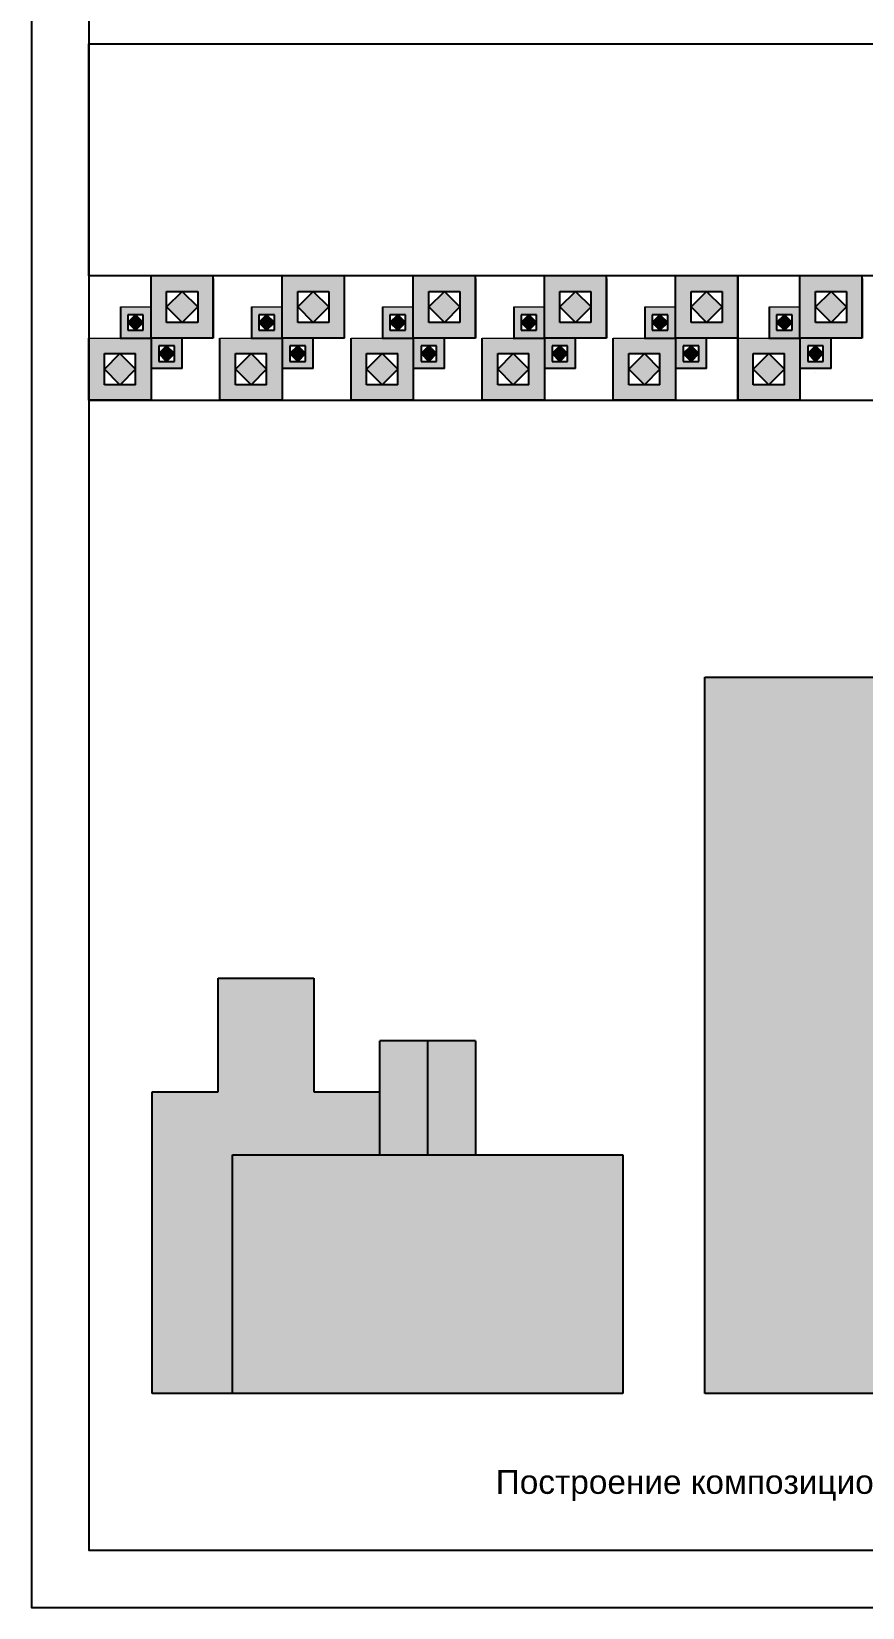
# Model space of a CAD drawing. Header units: inches. Extents: x 196544 to 276544, y -57551 to 2449.
# Drawn here: x 196544 to 213942, y -57551 to -24562 of the extents above; entities that cross this region are included whole.
import ezdxf

# ---------------------------------------------------------------- set-up
doc = ezdxf.new("R2010")
doc.units = ezdxf.units.IN
doc.header["$LTSCALE"] = 15
doc.header["$MEASUREMENT"] = 0
doc.styles.get("Standard").update_dxf_attribs({"font": 'arial.ttf'})
picture_1 = doc.add_image_def('image1.png', size_in_pixel=(4727, 592))

# ---------------------------------------------------------------- blocks, each defined once
blk = doc.blocks.new('element konstruktr.')
at = {"true_color": 0x5e67af}
h = blk.add_hatch(color=165, dxfattribs=at)
h.dxf.hatch_style = 1
h.paths.add_polyline_path([(266647, -39552), (266647, -45551), (272647, -45551), (272647, -39552)])
h.paths.add_polyline_path([(271147, -41052), (271147, -44051), (268147, -44051), (268147, -41052)], flags=16)
at = {"true_color": 0x9898cc}
h = blk.add_hatch(color=253, dxfattribs=at)
h.dxf.hatch_style = 1
h.paths.add_polyline_path([(271147, -42552), (269647, -41052), (268147, -42552), (269647, -44051)])
for p, q in [((266647, -45551), (266647, -39552)), ((272647, -39551), (272647, -45551)), ((268147, -44051), (268147, -41052)), ((268147, -41052), (271147, -41052)), ((268147, -42552), (269647, -41052)), ((269647, -41052), (271148, -42552)), ((271147, -44051), (271147, -41052)), ((269647, -44051), (268147, -42552)), ((268147, -44051), (268147, -44051)), ((271147, -44051), (268147, -44051)), ((271148, -42552), (269648, -44052)), ((272647, -45551), (266647, -45551))]:
    blk.add_line(p, q)
at = {"lineweight": 5}
blk.add_line((266647, -39552), (272647, -39552), dxfattribs=at)

msp = doc.modelspace()

# ---------------------------------------------------------------- hatches: boundary and pattern name
at = {"true_color": 0x9898cc}
h = msp.add_hatch(color=253, dxfattribs=at)
h.dxf.hatch_style = 1
h.paths.add_polyline_path([(199048.1, -29674.9), (199048.1, -30977.3), (200350.4, -30977.3), (200350.4, -29674.9)])
h.paths.add_polyline_path([(200024.8, -30000.5), (200024.8, -30651.7), (199373.6, -30651.7), (199373.6, -30000.5)], flags=16)
h = msp.add_hatch(color=253, dxfattribs=at)
h.dxf.hatch_style = 1
h.paths.add_polyline_path([(199048.1, -30977.3), (200350.4, -30977.3), (200350.4, -29675.8), (199048.1, -29675.8)])
h.paths.add_polyline_path([(199373.6, -30651.7), (199373.6, -30000.5), (200024.8, -30000.5), (200024.8, -30326.1), (200025, -30326.2), (200024.8, -30326.4), (200024.8, -30651.7), (199699.5, -30651.7), (199699.4, -30651.9), (199699.2, -30651.7)], flags=16)
h.paths.add_polyline_path([(199373.6, -31140.5), (199210.9, -31140.5), (199210.9, -31303.2)], flags=0)
h.paths.add_polyline_path([(199048.1, -31618.8), (199699.1, -31618.8), (199699.1, -30977.7), (199048.1, -30977.7)])
h.paths.add_polyline_path([(199210.9, -31140.5), (199536.3, -31140.5), (199536.3, -31466), (199210.9, -31466)], flags=16)
h.paths.add_polyline_path([(199373.6, -31140.5), (199536.3, -31303.2), (199373.6, -31466), (199210.9, -31303.2)], flags=0)
at = {"true_color": 0x5e67af}
h = msp.add_hatch(color=165, dxfattribs=at)
h.dxf.hatch_style = 1
h.paths.add_polyline_path([(201791.5, -29674.9), (201791.5, -30977.3), (203093.9, -30977.3), (203093.9, -29674.9)])
h.paths.add_polyline_path([(202768.3, -30000.5), (202768.3, -30651.7), (202117.1, -30651.7), (202117.1, -30000.5)], flags=16)
at = {"true_color": 0x9898cc}
h = msp.add_hatch(color=253, dxfattribs=at)
h.dxf.hatch_style = 1
h.paths.add_polyline_path([(201791.5, -30977.3), (203093.9, -30977.3), (203093.9, -29675.8), (201791.5, -29675.8)])
h.paths.add_polyline_path([(202117.1, -30651.7), (202117.1, -30000.5), (202768.3, -30000.5), (202768.3, -30326.1), (202768.5, -30326.2), (202768.3, -30326.4), (202768.3, -30651.7), (202443, -30651.7), (202442.9, -30651.9), (202442.7, -30651.7)], flags=16)
h.paths.add_polyline_path([(202117.1, -31140.5), (201954.3, -31140.5), (201954.3, -31303.2)], flags=0)
h.paths.add_polyline_path([(201791.5, -31618.8), (202442.6, -31618.8), (202442.6, -30977.7), (201791.5, -30977.7)])
h.paths.add_polyline_path([(201954.3, -31140.5), (202279.8, -31140.5), (202279.8, -31466), (201954.3, -31466)], flags=16)
h.paths.add_polyline_path([(202117.1, -31140.5), (202279.8, -31303.2), (202117.1, -31466), (201954.3, -31303.2)], flags=0)
h = msp.add_hatch(color=253, dxfattribs=at)
h.dxf.hatch_style = 1
h.paths.add_polyline_path([(204536.4, -29674.9), (204536.4, -30977.3), (205838.8, -30977.3), (205838.8, -29674.9)])
h.paths.add_polyline_path([(205513.2, -30000.5), (205513.2, -30651.7), (204862, -30651.7), (204862, -30000.5)], flags=16)
h = msp.add_hatch(color=253, dxfattribs=at)
h.dxf.hatch_style = 1
h.paths.add_polyline_path([(204536.4, -30977.3), (205838.8, -30977.3), (205838.8, -29675.8), (204536.4, -29675.8)])
h.paths.add_polyline_path([(204862, -30651.7), (204862, -30000.5), (205513.2, -30000.5), (205513.2, -30326.1), (205513.3, -30326.2), (205513.2, -30326.4), (205513.2, -30651.7), (205187.9, -30651.7), (205187.7, -30651.9), (205187.6, -30651.7)], flags=16)
h.paths.add_polyline_path([(204861.9, -31140.5), (204699.2, -31140.5), (204699.2, -31303.2)], flags=0)
h.paths.add_polyline_path([(204536.4, -31618.8), (205187.5, -31618.8), (205187.5, -30977.7), (204536.4, -30977.7)])
h.paths.add_polyline_path([(204699.2, -31140.5), (205024.7, -31140.5), (205024.7, -31466), (204699.2, -31466)], flags=16)
h.paths.add_polyline_path([(204861.9, -31140.5), (205024.7, -31303.2), (204861.9, -31466), (204699.2, -31303.2)], flags=0)
at = {"true_color": 0x5e67af}
h = msp.add_hatch(color=165, dxfattribs=at)
h.dxf.hatch_style = 1
h.paths.add_polyline_path([(207281.2, -29674.9), (207281.2, -30977.3), (208583.6, -30977.3), (208583.6, -29674.9)])
h.paths.add_polyline_path([(208258, -30000.5), (208258, -30651.7), (207606.8, -30651.7), (207606.8, -30000.5)], flags=16)
at = {"true_color": 0x9898cc}
h = msp.add_hatch(color=253, dxfattribs=at)
h.dxf.hatch_style = 1
h.paths.add_polyline_path([(207281.2, -30977.3), (208583.6, -30977.3), (208583.6, -29675.8), (207281.2, -29675.8)])
h.paths.add_polyline_path([(207606.8, -30651.7), (207606.8, -30000.5), (208258, -30000.5), (208258, -30326.1), (208258.2, -30326.2), (208258, -30326.4), (208258, -30651.7), (207932.7, -30651.7), (207932.6, -30651.9), (207932.4, -30651.7)], flags=16)
h.paths.add_polyline_path([(207606.8, -31140.5), (207444, -31140.5), (207444, -31303.2)], flags=0)
h.paths.add_polyline_path([(207281.2, -31618.8), (207932.3, -31618.8), (207932.3, -30977.7), (207281.2, -30977.7)])
h.paths.add_polyline_path([(207444, -31140.5), (207769.5, -31140.5), (207769.5, -31466), (207444, -31466)], flags=16)
h.paths.add_polyline_path([(207606.8, -31140.5), (207769.5, -31303.2), (207606.8, -31466), (207444, -31303.2)], flags=0)
h = msp.add_hatch(color=253, dxfattribs=at)
h.dxf.hatch_style = 1
h.paths.add_polyline_path([(210026.7, -29674.9), (210026.7, -30977.3), (211329.1, -30977.3), (211329.1, -29674.9)])
h.paths.add_polyline_path([(211003.5, -30000.5), (211003.5, -30651.7), (210352.3, -30651.7), (210352.3, -30000.5)], flags=16)
h = msp.add_hatch(color=253, dxfattribs=at)
h.dxf.hatch_style = 1
h.paths.add_polyline_path([(210026.7, -30977.3), (211329.1, -30977.3), (211329.1, -29675.8), (210026.7, -29675.8)])
h.paths.add_polyline_path([(210352.3, -30651.7), (210352.3, -30000.5), (211003.5, -30000.5), (211003.5, -30326.1), (211003.6, -30326.2), (211003.5, -30326.4), (211003.5, -30651.7), (210678.2, -30651.7), (210678, -30651.9), (210677.9, -30651.7)], flags=16)
h.paths.add_polyline_path([(210352.2, -31140.5), (210189.5, -31140.5), (210189.5, -31303.2)], flags=0)
h.paths.add_polyline_path([(210026.7, -31618.8), (210677.8, -31618.8), (210677.8, -30977.7), (210026.7, -30977.7)])
h.paths.add_polyline_path([(210189.5, -31140.5), (210515, -31140.5), (210515, -31466), (210189.5, -31466)], flags=16)
h.paths.add_polyline_path([(210352.2, -31140.5), (210515, -31303.2), (210352.2, -31466), (210189.5, -31303.2)], flags=0)
at = {"true_color": 0x5e67af}
h = msp.add_hatch(color=165, dxfattribs=at)
h.dxf.hatch_style = 1
h.paths.add_polyline_path([(212632.8, -29674.9), (212632.8, -30977.3), (213935.2, -30977.3), (213935.2, -29674.9)])
h.paths.add_polyline_path([(213609.6, -30000.5), (213609.6, -30651.7), (212958.4, -30651.7), (212958.4, -30000.5)], flags=16)
at = {"true_color": 0x9898cc}
h = msp.add_hatch(color=253, dxfattribs=at)
h.dxf.hatch_style = 1
h.paths.add_polyline_path([(212632.8, -30977.3), (213935.2, -30977.3), (213935.2, -29675.8), (212632.8, -29675.8)])
h.paths.add_polyline_path([(212958.4, -30651.7), (212958.4, -30000.5), (213609.6, -30000.5), (213609.6, -30326.1), (213609.8, -30326.2), (213609.6, -30326.4), (213609.6, -30651.7), (213284.3, -30651.7), (213284.2, -30651.9), (213284, -30651.7)], flags=16)
h.paths.add_polyline_path([(212958.4, -31140.5), (212795.6, -31140.5), (212795.6, -31303.2)], flags=0)
h.paths.add_polyline_path([(212632.8, -31618.8), (213283.9, -31618.8), (213283.9, -30977.7), (212632.8, -30977.7)])
h.paths.add_polyline_path([(212795.6, -31140.5), (213121.1, -31140.5), (213121.1, -31466), (212795.6, -31466)], flags=16)
h.paths.add_polyline_path([(212958.4, -31140.5), (213121.1, -31303.2), (212958.4, -31466), (212795.6, -31303.2)], flags=0)
at = {"true_color": 0x5e67af}
h = msp.add_hatch(color=165, dxfattribs=at)
h.dxf.hatch_style = 1
h.paths.add_polyline_path([(200024.8, -30326.1), (199699.2, -30000.5), (199373.6, -30326.1), (199699.2, -30651.7)])
at = {"true_color": 0x9898cc}
h = msp.add_hatch(color=253, dxfattribs=at)
h.dxf.hatch_style = 1
h.paths.add_polyline_path([(202768.3, -30326.1), (202442.7, -30000.5), (202117.1, -30326.1), (202442.7, -30651.7)])
at = {"true_color": 0x5e67af}
h = msp.add_hatch(color=165, dxfattribs=at)
h.dxf.hatch_style = 1
h.paths.add_polyline_path([(205513.2, -30326.1), (205187.6, -30000.5), (204862, -30326.1), (205187.6, -30651.7)])
at = {"true_color": 0x9898cc}
h = msp.add_hatch(color=253, dxfattribs=at)
h.dxf.hatch_style = 1
h.paths.add_polyline_path([(208258, -30326.1), (207932.4, -30000.5), (207606.8, -30326.1), (207932.4, -30651.7)])
at = {"true_color": 0x5e67af}
h = msp.add_hatch(color=165, dxfattribs=at)
h.dxf.hatch_style = 1
h.paths.add_polyline_path([(211003.5, -30326.1), (210677.9, -30000.5), (210352.3, -30326.1), (210677.9, -30651.7)])
at = {"true_color": 0x9898cc}
h = msp.add_hatch(color=253, dxfattribs=at)
h.dxf.hatch_style = 1
h.paths.add_polyline_path([(213609.6, -30326.1), (213284, -30000.5), (212958.4, -30326.1), (213284, -30651.7)])
at = {"true_color": 0x5e67af}
h = msp.add_hatch(color=165, dxfattribs=at)
h.dxf.hatch_style = 1
h.paths.add_polyline_path([(199048.1, -30322.9), (198406.6, -30322.9), (198406.6, -30977.7), (199048.1, -30977.7)])
h.paths.add_polyline_path([(198885.3, -30814.9), (198559.8, -30814.9), (198559.8, -30489.4), (198885.3, -30489.4)], flags=16)
h.paths.add_polyline_path([(198885.3, -30652.2), (198722.5, -30814.9), (198559.8, -30652.2), (198722.5, -30489.4)], flags=0)
h = msp.add_hatch(color=165, dxfattribs=at)
h.dxf.hatch_style = 1
h.paths.add_polyline_path([(201791.5, -30322.9), (201150.1, -30322.9), (201150.1, -30977.7), (201791.5, -30977.7)])
h.paths.add_polyline_path([(201628.7, -30814.9), (201303.2, -30814.9), (201303.2, -30489.4), (201628.7, -30489.4)], flags=16)
h.paths.add_polyline_path([(201628.7, -30652.2), (201466, -30814.9), (201303.2, -30652.2), (201466, -30489.4)], flags=0)
h = msp.add_hatch(color=165, dxfattribs=at)
h.dxf.hatch_style = 1
h.paths.add_polyline_path([(204536.4, -30322.9), (203894.9, -30322.9), (203894.9, -30977.7), (204536.4, -30977.7)])
h.paths.add_polyline_path([(204373.6, -30814.9), (204048.1, -30814.9), (204048.1, -30489.4), (204373.6, -30489.4)], flags=16)
h.paths.add_polyline_path([(204373.6, -30652.2), (204210.8, -30814.9), (204048.1, -30652.2), (204210.8, -30489.4)], flags=0)
h = msp.add_hatch(color=165, dxfattribs=at)
h.dxf.hatch_style = 1
h.paths.add_polyline_path([(207281.2, -30322.9), (206639.8, -30322.9), (206639.8, -30977.7), (207281.2, -30977.7)])
h.paths.add_polyline_path([(207118.4, -30814.9), (206793, -30814.9), (206793, -30489.4), (207118.4, -30489.4)], flags=16)
h.paths.add_polyline_path([(207118.4, -30652.2), (206955.7, -30814.9), (206793, -30652.2), (206955.7, -30489.4)], flags=0)
h = msp.add_hatch(color=165, dxfattribs=at)
h.dxf.hatch_style = 1
h.paths.add_polyline_path([(210026.7, -30322.9), (209385.2, -30322.9), (209385.2, -30977.7), (210026.7, -30977.7)])
h.paths.add_polyline_path([(209863.9, -30814.9), (209538.4, -30814.9), (209538.4, -30489.4), (209863.9, -30489.4)], flags=16)
h.paths.add_polyline_path([(209863.9, -30652.2), (209701.1, -30814.9), (209538.4, -30652.2), (209701.1, -30489.4)], flags=0)
h = msp.add_hatch(color=165, dxfattribs=at)
h.dxf.hatch_style = 1
h.paths.add_polyline_path([(212632.8, -30322.9), (211991.4, -30322.9), (211991.4, -30977.7), (212632.8, -30977.7)])
h.paths.add_polyline_path([(212470, -30814.9), (212144.5, -30814.9), (212144.5, -30489.4), (212470, -30489.4)], flags=16)
h.paths.add_polyline_path([(212470, -30652.2), (212307.3, -30814.9), (212144.5, -30652.2), (212307.3, -30489.4)], flags=0)
at = {"true_color": 0x9898cc}
h = msp.add_hatch(color=253, dxfattribs=at)
h.dxf.hatch_style = 1
h.paths.add_polyline_path([(198722.5, -30489.4), (198559.8, -30652.2), (198722.5, -30814.9), (198885.3, -30652.2)])
h = msp.add_hatch(color=253, dxfattribs=at)
h.dxf.hatch_style = 1
h.paths.add_polyline_path([(201466, -30489.4), (201303.2, -30652.2), (201466, -30814.9), (201628.7, -30652.2)])
h = msp.add_hatch(color=253, dxfattribs=at)
h.dxf.hatch_style = 1
h.paths.add_polyline_path([(204210.8, -30489.4), (204048.1, -30652.2), (204210.8, -30814.9), (204373.6, -30652.2)])
h = msp.add_hatch(color=253, dxfattribs=at)
h.dxf.hatch_style = 1
h.paths.add_polyline_path([(206955.7, -30489.4), (206793, -30652.2), (206955.7, -30814.9), (207118.4, -30652.2)])
h = msp.add_hatch(color=253, dxfattribs=at)
h.dxf.hatch_style = 1
h.paths.add_polyline_path([(209701.1, -30489.4), (209538.4, -30652.2), (209701.1, -30814.9), (209863.9, -30652.2)])
h = msp.add_hatch(color=253, dxfattribs=at)
h.dxf.hatch_style = 1
h.paths.add_polyline_path([(212307.3, -30489.4), (212144.5, -30652.2), (212307.3, -30814.9), (212470, -30652.2)])
h = msp.add_hatch(color=253, dxfattribs=at)
h.dxf.hatch_style = 1
h.paths.add_polyline_path([(200489.2, -30977.7), (200489.2, -32280.1), (201791.5, -32280.1), (201791.5, -30977.7)])
h.paths.add_polyline_path([(201465.9, -31303.3), (201465.9, -31954.5), (200814.7, -31954.5), (200814.7, -31303.3)], flags=16)
h = msp.add_hatch(color=253, dxfattribs=at)
h.dxf.hatch_style = 1
h.paths.add_polyline_path([(205978.9, -30977.7), (205978.9, -32280.1), (207281.2, -32280.1), (207281.2, -30977.7)])
h.paths.add_polyline_path([(206955.7, -31303.3), (206955.7, -31954.5), (206304.5, -31954.5), (206304.5, -31303.3)], flags=16)
h = msp.add_hatch(color=253, dxfattribs=at)
h.dxf.hatch_style = 1
h.paths.add_polyline_path([(211330.5, -30977.7), (211330.5, -32280.1), (212632.8, -32280.1), (212632.8, -30977.7)])
h.paths.add_polyline_path([(212307.2, -31303.3), (212307.2, -31954.5), (211656, -31954.5), (211656, -31303.3)], flags=16)
at = {"true_color": 0x5e67af}
h = msp.add_hatch(color=165, dxfattribs=at)
h.dxf.hatch_style = 1
h.paths.add_polyline_path([(199210.9, -31303.2), (199373.6, -31466), (199536.3, -31303.2), (199373.6, -31140.5)])
h = msp.add_hatch(color=165, dxfattribs=at)
h.dxf.hatch_style = 1
h.paths.add_polyline_path([(201465.9, -31628.9), (201140.3, -31303.3), (200814.7, -31628.9), (201140.3, -31954.5)])
h = msp.add_hatch(color=165, dxfattribs=at)
h.dxf.hatch_style = 1
h.paths.add_polyline_path([(201954.3, -31303.2), (202117.1, -31466), (202279.8, -31303.2), (202117.1, -31140.5)])
h = msp.add_hatch(color=165, dxfattribs=at)
h.dxf.hatch_style = 1
h.paths.add_polyline_path([(204699.2, -31303.2), (204861.9, -31466), (205024.7, -31303.2), (204861.9, -31140.5)])
h = msp.add_hatch(color=165, dxfattribs=at)
h.dxf.hatch_style = 1
h.paths.add_polyline_path([(206955.7, -31628.9), (206630.1, -31303.3), (206304.5, -31628.9), (206630.1, -31954.5)])
h = msp.add_hatch(color=165, dxfattribs=at)
h.dxf.hatch_style = 1
h.paths.add_polyline_path([(207444, -31303.2), (207606.8, -31466), (207769.5, -31303.2), (207606.8, -31140.5)])
h = msp.add_hatch(color=165, dxfattribs=at)
h.dxf.hatch_style = 1
h.paths.add_polyline_path([(210189.5, -31303.2), (210352.2, -31466), (210515, -31303.2), (210352.2, -31140.5)])
h = msp.add_hatch(color=165, dxfattribs=at)
h.dxf.hatch_style = 1
h.paths.add_polyline_path([(212307.2, -31628.9), (211981.6, -31303.3), (211656, -31628.9), (211981.6, -31954.5)])
h = msp.add_hatch(color=165, dxfattribs=at)
h.dxf.hatch_style = 1
h.paths.add_polyline_path([(212795.6, -31303.2), (212958.4, -31466), (213121.1, -31303.2), (212958.4, -31140.5)])
at = {"ltscale": 2, "true_color": 0xdddedf}
h = msp.add_hatch(color=254, dxfattribs=at)
h.dxf.hatch_style = 1
h.paths.add_polyline_path([(203838.4, -46757.7), (202455.4, -46757.7), (202455.4, -44375.7), (200455.4, -44375.7), (200455.4, -46757.7), (199072.4, -46757.7), (199072.4, -53073.6), (200754.5, -53073.6), (200754.5, -48073.6), (203838.4, -48073.6)])
h.paths.add_polyline_path([(225955.3, -39703.1), (224663.6, -39703.1), (224663.6, -34543.9), (219306.4, -34543.9), (219306.4, -38073.6), (222611.4, -38073.6), (222611.4, -53073.6), (224333.3, -53073.6), (224333.3, -43073.6), (225955.3, -43073.6)])
h.paths.add_polyline_path([(234711.3, -48073.6), (233506.2, -48073.6), (233506.2, -45511.4), (232436, -45511.4), (232301.1, -45511.4), (232301.1, -53073.6), (234711.3, -53073.6)])
at = {"ltscale": 2, "true_color": 0x5e67af}
h = msp.add_hatch(color=165, dxfattribs=at)
h.dxf.hatch_style = 1
h.paths.add_polyline_path([(222611.4, -38073.6), (210644.2, -38073.6), (210644.2, -53073.6), (222611.4, -53073.6)])
h = msp.add_hatch(color=165, dxfattribs=at)
h.dxf.hatch_style = 1
h.paths.add_polyline_path([(205838.4, -45691.7), (204838.4, -45691.7), (204838.4, -48073.6), (205838.4, -48073.6)])
h.paths.add_polyline_path([(204838.4, -45691.7), (203838.4, -45691.7), (203838.4, -48073.6), (204838.4, -48073.6)])
at = {"ltscale": 2, "true_color": 0x9898cc}
h = msp.add_hatch(color=253, dxfattribs=at)
h.dxf.hatch_style = 1
h.paths.add_polyline_path([(208922.3, -48073.6), (200754.5, -48073.6), (200754.5, -53073.6), (208922.3, -53073.6)])

# ---------------------------------------------------------------- linework, layer by layer
for p, q in [((199048.1, -30977.3), (199048.1, -29674.9)), ((200350.4, -29674.9), (199048.1, -29674.9)), ((200350.4, -30977.3), (200350.4, -29674.9)), ((201791.5, -30977.3), (201791.5, -29674.9)), ((203093.9, -29674.9), (201791.5, -29674.9)), ((203093.9, -30977.3), (203093.9, -29674.9)), ((204536.4, -30977.3), (204536.4, -29674.9)), ((205838.8, -29674.9), (204536.4, -29674.9)), ((205838.8, -30977.3), (205838.8, -29674.9)), ((207281.2, -30977.3), (207281.2, -29674.9)), ((208583.6, -29674.9), (207281.2, -29674.9)), ((208583.6, -30977.3), (208583.6, -29674.9)), ((210026.7, -30977.3), (210026.7, -29674.9)), ((211329.1, -29674.9), (210026.7, -29674.9)), ((211329.1, -30977.3), (211329.1, -29674.9)), ((211330.5, -29674.9), (211330.5, -32280.1)), ((212632.8, -30977.3), (212632.8, -29674.9)), ((213935.2, -29674.9), (212632.8, -29674.9)), ((213935.2, -30977.3), (213935.2, -29674.9)), ((199373.6, -30651.7), (199373.6, -30000.5)), ((199373.6, -30326.1), (199699.2, -30000.5)), ((199373.6, -30000.5), (200024.8, -30000.5)), ((199699.2, -30000.5), (200025, -30326.2)), ((200024.8, -30000.5), (200024.8, -30651.7)), ((200349.7, -29731.3), (200349.7, -30977.3)), ((202117.1, -30651.7), (202117.1, -30000.5)), ((202117.1, -30326.1), (202442.7, -30000.5)), ((202117.1, -30000.5), (202768.3, -30000.5)), ((202442.7, -30000.5), (202768.5, -30326.2)), ((202768.3, -30000.5), (202768.3, -30651.7)), ((203093.1, -29731.3), (203093.1, -30977.3)), ((204862, -30651.7), (204862, -30000.5)), ((204862, -30326.1), (205187.6, -30000.5)), ((204862, -30000.5), (205513.2, -30000.5)), ((205187.6, -30000.5), (205513.3, -30326.2)), ((205513.2, -30000.5), (205513.2, -30651.7)), ((205838, -29731.3), (205838, -30977.3)), ((207606.8, -30651.7), (207606.8, -30000.5)), ((207606.8, -30326.1), (207932.4, -30000.5)), ((207606.8, -30000.5), (208258, -30000.5)), ((207932.4, -30000.5), (208258.2, -30326.2)), ((208258, -30000.5), (208258, -30651.7)), ((208582.9, -29731.3), (208582.9, -30977.3)), ((210352.3, -30651.7), (210352.3, -30000.5)), ((210352.3, -30326.1), (210677.9, -30000.5)), ((210352.3, -30000.5), (211003.5, -30000.5)), ((210677.9, -30000.5), (211003.6, -30326.2)), ((211003.5, -30000.5), (211003.5, -30651.7)), ((211328.3, -29731.3), (211328.3, -30977.3)), ((212958.4, -30651.7), (212958.4, -30000.5)), ((212958.4, -30326.1), (213284, -30000.5)), ((212958.4, -30000.5), (213609.6, -30000.5)), ((213284, -30000.5), (213609.8, -30326.2)), ((213609.6, -30000.5), (213609.6, -30651.7)), ((213934.4, -29731.3), (213934.4, -30977.3)), ((198406.6, -30322.9), (198406.6, -30977.7)), ((199048.1, -30977.7), (199048.1, -30326.6)), ((199699.2, -30651.7), (199373.6, -30326.1)), ((200025, -30326.2), (199699.4, -30651.9)), ((201150.1, -30322.9), (201150.1, -30977.7)), ((201791.5, -30977.7), (201791.5, -30326.6)), ((202442.7, -30651.7), (202117.1, -30326.1)), ((202768.5, -30326.2), (202442.9, -30651.9)), ((203894.9, -30322.9), (203894.9, -30977.7)), ((204536.4, -30977.7), (204536.4, -30326.6)), ((205187.6, -30651.7), (204862, -30326.1)), ((205513.3, -30326.2), (205187.7, -30651.9)), ((206639.8, -30322.9), (206639.8, -30977.7)), ((207281.2, -30977.7), (207281.2, -30326.6)), ((207932.4, -30651.7), (207606.8, -30326.1)), ((208258.2, -30326.2), (207932.6, -30651.9)), ((209385.2, -30322.9), (209385.2, -30977.7)), ((210026.7, -30977.7), (210026.7, -30326.6)), ((210677.9, -30651.7), (210352.3, -30326.1)), ((211003.6, -30326.2), (210678, -30651.9)), ((211991.4, -30322.9), (211991.4, -30977.7)), ((212632.8, -30977.7), (212632.8, -30326.6)), ((213284, -30651.7), (212958.4, -30326.1)), ((213609.8, -30326.2), (213284.2, -30651.9)), ((198559.8, -30489.4), (198559.8, -30814.9)), ((198885.3, -30489.4), (198559.8, -30489.4)), ((198559.8, -30652.2), (198722.5, -30489.4)), ((198722.5, -30814.9), (198559.8, -30652.2)), ((198722.5, -30489.4), (198885.3, -30652.2)), ((198885.3, -30652.2), (198722.5, -30814.9)), ((198885.3, -30814.9), (198885.3, -30489.4)), ((199373.6, -30651.7), (199373.6, -30651.7)), ((200024.8, -30651.7), (199373.6, -30651.7)), ((201303.2, -30489.4), (201303.2, -30814.9)), ((201628.7, -30489.4), (201303.2, -30489.4)), ((201303.2, -30652.2), (201466, -30489.4)), ((201466, -30814.9), (201303.2, -30652.2)), ((201466, -30489.4), (201628.7, -30652.2)), ((201628.7, -30652.2), (201466, -30814.9)), ((201628.7, -30814.9), (201628.7, -30489.4)), ((202117.1, -30651.7), (202117.1, -30651.7)), ((202768.3, -30651.7), (202117.1, -30651.7)), ((204048.1, -30489.4), (204048.1, -30814.9)), ((204373.6, -30489.4), (204048.1, -30489.4)), ((204048.1, -30652.2), (204210.8, -30489.4)), ((204210.8, -30814.9), (204048.1, -30652.2)), ((204210.8, -30489.4), (204373.6, -30652.2)), ((204373.6, -30652.2), (204210.8, -30814.9)), ((204373.6, -30814.9), (204373.6, -30489.4)), ((204862, -30651.7), (204862, -30651.7)), ((205513.2, -30651.7), (204862, -30651.7)), ((206793, -30489.4), (206793, -30814.9)), ((207118.4, -30489.4), (206793, -30489.4)), ((206793, -30652.2), (206955.7, -30489.4)), ((206955.7, -30814.9), (206793, -30652.2)), ((206955.7, -30489.4), (207118.4, -30652.2)), ((207118.4, -30652.2), (206955.7, -30814.9)), ((207118.4, -30814.9), (207118.4, -30489.4)), ((207606.8, -30651.7), (207606.8, -30651.7)), ((208258, -30651.7), (207606.8, -30651.7)), ((209538.4, -30489.4), (209538.4, -30814.9)), ((209863.9, -30489.4), (209538.4, -30489.4)), ((209538.4, -30652.2), (209701.1, -30489.4)), ((209701.1, -30814.9), (209538.4, -30652.2)), ((209701.1, -30489.4), (209863.9, -30652.2)), ((209863.9, -30652.2), (209701.1, -30814.9)), ((209863.9, -30814.9), (209863.9, -30489.4)), ((210352.3, -30651.7), (210352.3, -30651.7)), ((211003.5, -30651.7), (210352.3, -30651.7)), ((212144.5, -30489.4), (212144.5, -30814.9)), ((212470, -30489.4), (212144.5, -30489.4)), ((212144.5, -30652.2), (212307.3, -30489.4)), ((212307.3, -30814.9), (212144.5, -30652.2)), ((212307.3, -30489.4), (212470, -30652.2)), ((212470, -30652.2), (212307.3, -30814.9)), ((212470, -30814.9), (212470, -30489.4)), ((212958.4, -30651.7), (212958.4, -30651.7)), ((213609.6, -30651.7), (212958.4, -30651.7)), ((198397, -30977.7), (199048.1, -30977.7)), ((198559.8, -30814.9), (198885.3, -30814.9)), ((200350.4, -30977.3), (199048.1, -30977.3)), ((199048.1, -30977.7), (199048.1, -31628.8)), ((199699.1, -30977.7), (199048.1, -30977.7)), ((199699.1, -31618.8), (199699.1, -30977.7)), ((200489.2, -32280.1), (200489.2, -30977.7)), ((201140.4, -30977.7), (201791.5, -30977.7)), ((201303.2, -30814.9), (201628.7, -30814.9)), ((203093.9, -30977.3), (201791.5, -30977.3)), ((201791.5, -30977.5), (201791.5, -32280.1)), ((201791.5, -30977.7), (201791.5, -31628.8)), ((202442.6, -30977.7), (201791.5, -30977.7)), ((202442.6, -31618.8), (202442.6, -30977.7)), ((203885.3, -30977.7), (204536.4, -30977.7)), ((204048.1, -30814.9), (204373.6, -30814.9)), ((205838.8, -30977.3), (204536.4, -30977.3)), ((204536.4, -30977.7), (204536.4, -31628.8)), ((205187.5, -30977.7), (204536.4, -30977.7)), ((205187.5, -31618.8), (205187.5, -30977.7)), ((205978.9, -32280.1), (205978.9, -30977.7)), ((206630.2, -30977.7), (207281.2, -30977.7)), ((206793, -30814.9), (207118.4, -30814.9)), ((208583.6, -30977.3), (207281.2, -30977.3)), ((207281.2, -30977.5), (207281.2, -32280.1)), ((207281.2, -30977.7), (207281.2, -31628.8)), ((207932.3, -30977.7), (207281.2, -30977.7)), ((207932.3, -31618.8), (207932.3, -30977.7)), ((209375.6, -30977.7), (210026.7, -30977.7)), ((209538.4, -30814.9), (209863.9, -30814.9)), ((211329.1, -30977.3), (210026.7, -30977.3)), ((210026.7, -30977.7), (210026.7, -31628.8)), ((210677.8, -30977.7), (210026.7, -30977.7)), ((210677.8, -31618.8), (210677.8, -30977.7)), ((211330.5, -32280.1), (211330.5, -30977.7)), ((211981.7, -30977.7), (212632.8, -30977.7)), ((212144.5, -30814.9), (212470, -30814.9)), ((213935.2, -30977.3), (212632.8, -30977.3)), ((212632.8, -30977.5), (212632.8, -32280.1)), ((212632.8, -30977.7), (212632.8, -31628.8)), ((213283.9, -30977.7), (212632.8, -30977.7)), ((213283.9, -31618.8), (213283.9, -30977.7)), ((199210.9, -31140.5), (199210.9, -31466)), ((199536.3, -31140.5), (199210.9, -31140.5)), ((199210.9, -31303.2), (199373.6, -31140.5)), ((199373.6, -31466), (199210.9, -31303.2)), ((199373.6, -31140.5), (199536.3, -31303.2)), ((199536.3, -31303.2), (199373.6, -31466)), ((199536.3, -31466), (199536.3, -31140.5)), ((200814.7, -31954.5), (200814.7, -31303.3)), ((200814.7, -31303.3), (201465.9, -31303.3)), ((200814.7, -31628.9), (201140.3, -31303.3)), ((201140.3, -31303.3), (201466.1, -31629)), ((201465.9, -31954.5), (201465.9, -31303.3)), ((201954.3, -31140.5), (201954.3, -31466)), ((202279.8, -31140.5), (201954.3, -31140.5)), ((201954.3, -31303.2), (202117.1, -31140.5)), ((202117.1, -31466), (201954.3, -31303.2)), ((202117.1, -31140.5), (202279.8, -31303.2)), ((202279.8, -31303.2), (202117.1, -31466)), ((202279.8, -31466), (202279.8, -31140.5)), ((204699.2, -31140.5), (204699.2, -31466)), ((205024.7, -31140.5), (204699.2, -31140.5)), ((204699.2, -31303.2), (204861.9, -31140.5)), ((204861.9, -31466), (204699.2, -31303.2)), ((204861.9, -31140.5), (205024.7, -31303.2)), ((205024.7, -31303.2), (204861.9, -31466)), ((205024.7, -31466), (205024.7, -31140.5)), ((206304.5, -31954.5), (206304.5, -31303.3)), ((206304.5, -31303.3), (206955.7, -31303.3)), ((206304.5, -31628.9), (206630.1, -31303.3)), ((206630.1, -31303.3), (206955.8, -31629)), ((206955.7, -31954.5), (206955.7, -31303.3)), ((207444, -31140.5), (207444, -31466)), ((207769.5, -31140.5), (207444, -31140.5)), ((207444, -31303.2), (207606.8, -31140.5)), ((207606.8, -31466), (207444, -31303.2)), ((207606.8, -31140.5), (207769.5, -31303.2)), ((207769.5, -31303.2), (207606.8, -31466)), ((207769.5, -31466), (207769.5, -31140.5)), ((210189.5, -31140.5), (210189.5, -31466)), ((210515, -31140.5), (210189.5, -31140.5)), ((210189.5, -31303.2), (210352.2, -31140.5)), ((210352.2, -31466), (210189.5, -31303.2)), ((210352.2, -31140.5), (210515, -31303.2)), ((210515, -31303.2), (210352.2, -31466)), ((210515, -31466), (210515, -31140.5)), ((211656, -31954.5), (211656, -31303.3)), ((211656, -31303.3), (212307.2, -31303.3)), ((211656, -31628.9), (211981.6, -31303.3)), ((211981.6, -31303.3), (212307.4, -31629)), ((212307.2, -31954.5), (212307.2, -31303.3)), ((212795.6, -31140.5), (212795.6, -31466)), ((213121.1, -31140.5), (212795.6, -31140.5)), ((212795.6, -31303.2), (212958.4, -31140.5)), ((212958.4, -31466), (212795.6, -31303.2)), ((212958.4, -31140.5), (213121.1, -31303.2)), ((213121.1, -31303.2), (212958.4, -31466)), ((213121.1, -31466), (213121.1, -31140.5)), ((199699.1, -31618.8), (199048.1, -31618.8)), ((199210.9, -31466), (199536.3, -31466)), ((201140.3, -31954.5), (200814.7, -31628.9)), ((201466.1, -31629), (201140.5, -31954.6)), ((202442.6, -31618.8), (201791.5, -31618.8)), ((201954.3, -31466), (202279.8, -31466)), ((205187.5, -31618.8), (204536.4, -31618.8)), ((204699.2, -31466), (205024.7, -31466)), ((206630.1, -31954.5), (206304.5, -31628.9)), ((206955.8, -31629), (206630.2, -31954.6)), ((207932.3, -31618.8), (207281.2, -31618.8)), ((207444, -31466), (207769.5, -31466)), ((210677.8, -31618.8), (210026.7, -31618.8)), ((210189.5, -31466), (210515, -31466)), ((211981.6, -31954.5), (211656, -31628.9)), ((212307.4, -31629), (211981.8, -31954.6)), ((213283.9, -31618.8), (212632.8, -31618.8)), ((212795.6, -31466), (213121.1, -31466)), ((200814.7, -31954.5), (200814.7, -31954.5)), ((201465.9, -31954.5), (200814.7, -31954.5)), ((206304.5, -31954.5), (206304.5, -31954.5)), ((206955.7, -31954.5), (206304.5, -31954.5)), ((211656, -31954.5), (211656, -31954.5)), ((212307.2, -31954.5), (211656, -31954.5)), ((212938.2, -31689), (212938.2, -31689)), ((201791.5, -32280.1), (200489.2, -32280.1)), ((207281.2, -32280.1), (205978.9, -32280.1)), ((212632.8, -32280.1), (211330.5, -32280.1)), ((210644.2, -53073.6), (210644.2, -38073.6)), ((210644.2, -38073.6), (222611.4, -38073.6)), ((203838.4, -48073.6), (203838.4, -45691.7)), ((205838.4, -45691.7), (203838.4, -45691.7)), ((204838.4, -45691.7), (204838.4, -48073.6)), ((205838.4, -45691.7), (205838.4, -48073.6)), ((200754.5, -53073.6), (200754.5, -48073.6)), ((200754.5, -48073.6), (208922.3, -48073.6)), ((208922.3, -48073.6), (208922.3, -53073.6)), ((208922.3, -53073.6), (200754.5, -53073.6)), ((222611.4, -53073.6), (210644.2, -53073.6))]:
    msp.add_line(p, q)
at = {"lineweight": 15}
for p, q in [((198406.6, -30322.9), (199048.1, -30322.9)), ((201150.1, -30322.9), (201791.5, -30322.9)), ((203894.9, -30322.9), (204536.4, -30322.9)), ((206639.8, -30322.9), (207281.2, -30322.9)), ((209385.2, -30322.9), (210026.7, -30322.9)), ((211991.4, -30322.9), (212632.8, -30322.9))]:
    msp.add_line(p, q, dxfattribs=at)
at = {"lineweight": 5}
for p, q in [((200489.2, -30977.7), (201791.5, -30977.7)), ((205978.9, -30977.7), (207281.2, -30977.7)), ((211330.5, -30977.7), (212632.8, -30977.7))]:
    msp.add_line(p, q, dxfattribs=at)
at = {"color": 18, "ltscale": 2, "true_color": 0x000000}
msp.add_line((197745.7, -32280.1), (236544.3, -32280.1), dxfattribs=at)
at = {"color": 254, "ltscale": 2, "true_color": 0xdddedf}
for p, q in [((200455.4, -46757.7), (200455.4, -44375.7)), ((200455.4, -44375.7), (202455.4, -44375.7)), ((202455.4, -44375.7), (202455.4, -46757.7)), ((199072.4, -53073.6), (199072.4, -46757.7)), ((199072.4, -46757.7), (200455.4, -46757.7)), ((202455.4, -46757.7), (203838.4, -46757.7)), ((200754.5, -53073.6), (199072.4, -53073.6))]:
    msp.add_line(p, q, dxfattribs=at)
at = {"color": 253, "ltscale": 2, "true_color": 0xb5b5b5}
for p, q in [((200455.4, -44375.7), (202150.2, -44375.7)), ((199072.4, -46757.7), (200455.4, -46757.7))]:
    msp.add_line(p, q, dxfattribs=at)
msp.add_lwpolyline([(276544.3, -57550.9), (276544.3, 2449.1), (196544.3, 2449.1), (196544.3, -57550.9)], close=True)
at = {"color": 252, "true_color": 0x939598}
msp.add_lwpolyline([(275344.3, -56350.9), (275344.3, 1249.1), (197744.3, 1249.1), (197744.3, -56350.9)], close=True, dxfattribs=at)

# ---------------------------------------------------------------- block references
at = {"xscale": 0.2170789823306172, "yscale": 0.2170789823306172, "zscale": 0.2170789823306172}
for p in [(139862.2, -22391.8), (145350.5, -22391.8), (150840.8, -22391.8)]:
    msp.add_blockref('element konstruktr.', p, dxfattribs=at)

# ---------------------------------------------------------------- texts
at = {"insert": (206264.8, -54672.2), "char_height": 500, "attachment_point": 1}
msp.add_mtext_dynamic_manual_height_columns('Построение композиционных элементов комбинаторным методом', width=22190.841, gutter_width=1, heights=[0], dxfattribs=at)

# ---------------------------------------------------------------- pictures from other files: only their frames are drawn
image = msp.add_image(picture_1, insert=(197744.3, -29677.7), size_in_units=(38795.3, 4858.6))
image.dxf.flags = 7

doc.saveas('drawing.dxf')
